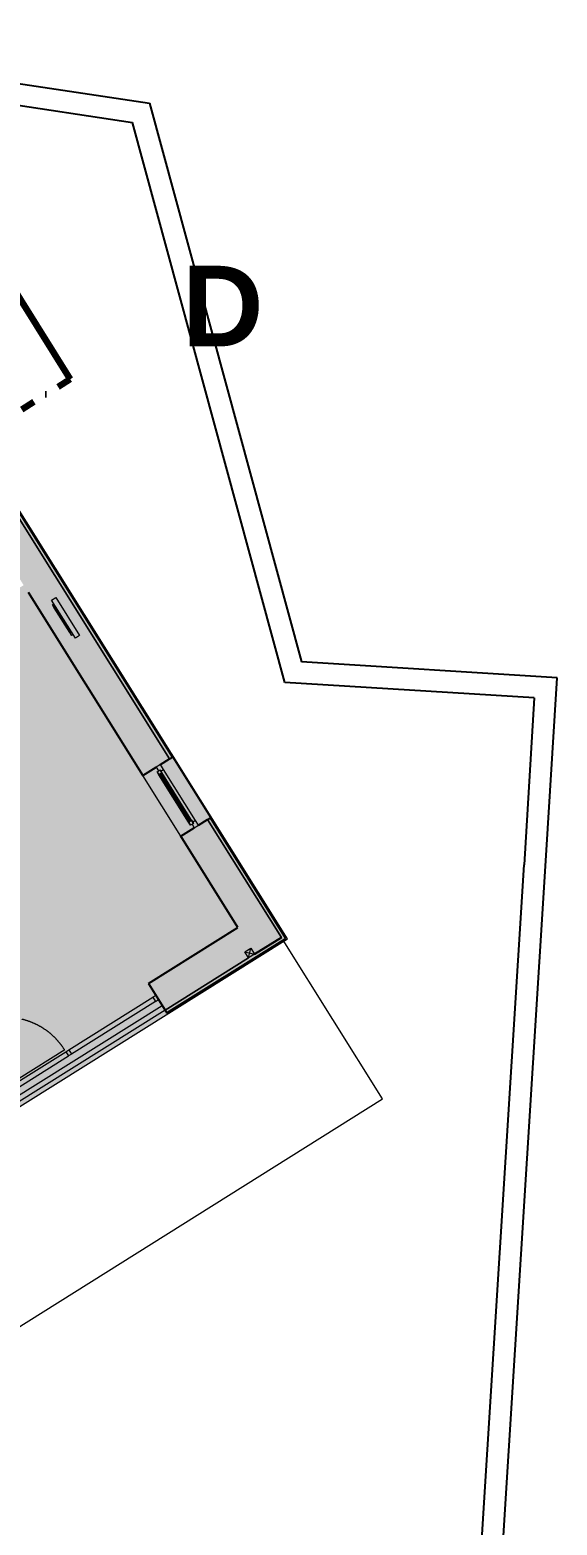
# Model space of a CAD drawing. Header units: millimetres. Extents: x 51291 to 245431, y -8645 to 72638.
# Drawn here: x 167689 to 175048, y 51774 to 72638 of the extents above; entities that cross this region are included whole.
import ezdxf

# ---------------------------------------------------------------- set-up
doc = ezdxf.new("R2010")
doc.units = ezdxf.units.MM
doc.linetypes.add('HA_Dash_2mm-S1mm', pattern=[1500, 750, -750])
doc.linetypes.add('HA_DashDot_6mm-S2mm', pattern=[600, 200, -200, 0, -200])
for name, color, linetype, lineweight in [('A-DETL-____-THIN', 9, 'Continuous', 9), ('A-DETL-GENF-OTLN', 9, 'Continuous', 9), ('A-DOOR-____-OTLN', 9, 'Continuous', 9), ('A-FLOR-____-OTLN', 9, 'Continuous', 9), ('A-GLAZ-____-MCUT', 9, 'Continuous', 5), ('A-GLAZ-____-OTLN', 9, 'Continuous', 5), ('A-GLAZ-CURT-MCUT', 9, 'Continuous', 5), ('A-GLAZ-CURT-OTLN', 9, 'Continuous', 5), ('A-GLAZ-CWMG-MCUT', 9, 'Continuous', 5), ('A-GLAZ-CWMG-OTLN', 9, 'Continuous', 5), ('A-WALL-____-MCUT', 9, 'Continuous', 25), ('A-WALL-____-OTLN', 9, 'Continuous', 9), ('G-____-____-SYMB', 9, 'Continuous', 5), ('M-HVAC-DUCT-OTLN', 9, 'Continuous', 9)]:
    doc.layers.add(name, color=color, linetype=linetype, lineweight=lineweight)
doc.styles.add('Arial_B', font='arialbd.ttf', dxfattribs={"height": 1125})

# ---------------------------------------------------------------- blocks, each defined once
blk = doc.blocks.new('HA_WD_SinglePanel - 1000x1500-1653870-schema rezu D_140_5400')
at = {"layer": 'A-GLAZ-____-MCUT'}
for p, q in [((-500, 70), (-500, 0)), ((-420, 70), (-500, 70)), ((-500, 0), (-440, 0)), ((-440, -25), (-440, 25)), ((-440, 25), (-390, 25)), ((-420, 25), (-420, 70)), ((-390, 25), (-390, -25)), ((390, 5), (-390, 5)), ((390, -25), (390, 25)), ((390, 25), (440, 25)), ((500, 70), (420, 70)), ((420, 70), (420, 25)), ((440, 25), (440, -25)), ((440, 0), (500, 0)), ((500, 0), (500, 70)), ((-390, -25), (-440, -25)), ((390, -5), (-390, -5)), ((440, -25), (390, -25))]:
    blk.add_line(p, q, dxfattribs=at)
at = {"layer": 'A-GLAZ-____-OTLN'}
for p, q in [((440, 25), (-440, 25)), ((-440, -25), (-440, 25)), ((420, 70), (-420, 70)), ((390, 25), (-390, 25)), ((440, 25), (440, -25)), ((-440, -25), (440, -25)), ((390, -25), (-390, -25))]:
    blk.add_line(p, q, dxfattribs=at)
blk = doc.blocks.new('HA_WD_SinglePanel - 625x1000-1653871-schema rezu D_140_5400')
at = {"layer": 'A-GLAZ-____-MCUT'}
for p, q in [((-253, -25), (-253, 0)), ((-203, 0), (-203, -25)), ((202, -25), (202, 0)), ((252, 0), (252, -25)), ((-203, -25), (-253, -25)), ((202, -5), (-203, -5)), ((252, -25), (202, -25))]:
    blk.add_line(p, q, dxfattribs=at)
at = {"layer": 'A-GLAZ-____-OTLN'}
for p, q in [((-313, 70), (312, 70)), ((-313, 0), (-313, 70)), ((312, 0), (-313, 0)), ((-253, -25), (-253, 0)), ((252, 0), (252, -25)), ((312, 70), (312, 0)), ((-253, -25), (252, -25)), ((202, -25), (-203, -25))]:
    blk.add_line(p, q, dxfattribs=at)
blk = doc.blocks.new('Systémový panel - Sklo-1481686-schema rezu D_140_5400')
at = {"layer": 'A-GLAZ-CURT-MCUT'}
for p, q in [((-691, 70), (691, 70)), ((-691, 0), (-691, 70)), ((691, 0), (-691, 0)), ((691, 0), (691, 70))]:
    blk.add_line(p, q, dxfattribs=at)
blk = doc.blocks.new('Obdélníková příčel - 50x70mm EXT-1479397-schema rezu D_140_5400')
at = {"layer": 'A-GLAZ-CWMG-MCUT'}
for p, q in [((0, 0), (-50, 0)), ((-50, 0), (-50, -70)), ((0, 0), (0, -70)), ((-50, -70), (0, -70))]:
    blk.add_line(p, q, dxfattribs=at)
blk = doc.blocks.new('ABMV_CW_Single_Swing_Generic - Ex_Glass_SKLOPNE-1529249-schema rezu D_140_5400')
at = {"layer": 'A-DOOR-____-OTLN', "linetype": 'HA_Dash_2mm-S1mm', "lineweight": 5}
for p in [(-484, -30), (484, -997)]:
    blk.add_line(p, (484, -30), dxfattribs=at)
blk.add_arc((484, -30), 967, 180, 270, dxfattribs=at)
blk = doc.blocks.new('Obdélníková příčel - 50x70mm EXT-1481680-schema rezu D_140_5400')
at = {"layer": 'A-GLAZ-CWMG-OTLN'}
for p, q in [((-15155, 57866), (-14335, 58379)), ((-15118, 57807), (-14298, 58320))]:
    blk.add_line(p, q, dxfattribs=at)
blk = doc.blocks.new('Obdélníková příčel - 50x70mm EXT-1479394-schema rezu D_140_5400')
at = {"layer": 'A-GLAZ-CWMG-MCUT'}
for p, q in [((25, 0), (-25, 0)), ((-25, 0), (-25, -70)), ((25, 0), (25, -70)), ((-25, -70), (25, -70))]:
    blk.add_line(p, q, dxfattribs=at)
blk = doc.blocks.new('185-01_OBJEKT D_Central_rvt-3-schema rezu D_140_5400')
at = {"layer": 'A-FLOR-____-OTLN'}
blk.add_line((-15109, 57699), (-12991, 59026), dxfattribs=at)
at = {"layer": 'A-WALL-____-MCUT', "lineweight": 9}
for p, q in [((-12886, 62467), (-16124, 67636)), ((-16124, 67636), (-12886, 62467)), ((-11326, 59975), (-12355, 61619)), ((-12355, 61619), (-11326, 59975)), ((-12949, 58959), (-11784, 59688)), ((-11784, 59688), (-12949, 58959))]:
    blk.add_line(p, q, dxfattribs=at)
at = {"layer": 'A-WALL-____-MCUT'}
for p, q in [((-16086, 67660), (-12848, 62491)), ((-14862, 64793), (-13259, 62233)), ((-13013, 62387), (-12886, 62467)), ((-12886, 62467), (-12848, 62491)), ((-13259, 62233), (-13073, 62350)), ((-12483, 61540), (-12355, 61619)), ((-12355, 61619), (-12317, 61643)), ((-11264, 59961), (-12317, 61643)), ((-12728, 61386), (-12542, 61503)), ((-11932, 60115), (-12728, 61386)), ((-13182, 59332), (-11932, 60115)), ((-12925, 58921), (-11302, 59937)), ((-11699, 59742), (-11326, 59975)), ((-11326, 59975), (-11699, 59742)), ((-11302, 59937), (-11264, 59961)), ((-13182, 59332), (-12949, 58959)), ((-12949, 58959), (-12925, 58921))]:
    blk.add_line(p, q, dxfattribs=at)
at = {"layer": 'A-WALL-____-OTLN'}
for p, q in [((-12848, 62491), (-12317, 61643)), ((-12728, 61386), (-13259, 62233))]:
    blk.add_line(p, q, dxfattribs=at)
at = {"layer": 'M-HVAC-DUCT-OTLN', "lineweight": 5}
for p, q in [((-11836, 59773), (-11752, 59826)), ((-11836, 59773), (-11699, 59741)), ((-11783, 59688), (-11836, 59773)), ((-11783, 59688), (-11752, 59826)), ((-11699, 59741), (-11783, 59688)), ((-11752, 59826), (-11699, 59741))]:
    blk.add_line(p, q, dxfattribs=at)
at = {"layer": 'A-DOOR-____-OTLN', "color": 250, "lineweight": 9, "rotation": 212.0611111111105}
blk.add_blockref('ABMV_CW_Single_Swing_Generic - Ex_Glass_SKLOPNE-1529249-schema rezu D_140_5400', (-14745, 58123), dxfattribs=at)
at = {"layer": 'A-GLAZ-____-OTLN', "color": 250, "lineweight": 9, "rotation": 302.0611111111111}
for name, p in [('HA_WD_SinglePanel - 625x1000-1653871-schema rezu D_140_5400', (-14367, 64416)), ('HA_WD_SinglePanel - 1000x1500-1653870-schema rezu D_140_5400', (-12807, 61926))]:
    blk.add_blockref(name, p, dxfattribs=at)
at = {"layer": 'A-GLAZ-CURT-OTLN', "color": 250, "lineweight": 9, "rotation": 212.0611111111105}
blk.add_blockref('Systémový panel - Sklo-1481686-schema rezu D_140_5400', (-13707, 58773), dxfattribs=at)
at = {"layer": 'A-GLAZ-CWMG-OTLN', "color": 250, "lineweight": 9, "rotation": 32.06111111111048}
blk.add_blockref('Obdélníková příčel - 50x70mm EXT-1479397-schema rezu D_140_5400', (-13079, 59166), dxfattribs=at)
at = {"layer": 'A-GLAZ-CWMG-OTLN', "color": 250, "lineweight": 9}
blk.add_blockref('Obdélníková příčel - 50x70mm EXT-1481680-schema rezu D_140_5400', (0, 0), dxfattribs=at)
at = {"layer": 'A-GLAZ-CWMG-OTLN', "color": 250, "lineweight": 9, "extrusion": (0, 0, -1), "rotation": 327.9388888888895}
blk.add_blockref('Obdélníková příčel - 50x70mm EXT-1479394-schema rezu D_140_5400', (14314, 58393), dxfattribs=at)
blk = doc.blocks.new('Section - Detail Number-933961-schema rezu D_140_5400')
at = {"layer": 'G-____-____-SYMB', "lineweight": 100}
for p, q in [((0, 5), (1.25, 2.835)), ((0, 0), (0, 5))]:
    blk.add_line(p, q, dxfattribs=at)

msp = doc.modelspace()

# ---------------------------------------------------------------- hatches: boundary and pattern name
at = {"layer": 'A-DETL-GENF-OTLN'}
h = msp.add_hatch(color=255, dxfattribs=at)
h.paths.add_polyline_path([(147466.6, 45042.7), (171282.5, 59956.3), (164669, 70504.4), (140861.3, 55590.9), (147455.3, 45060.8)])
h.paths.add_polyline_path([(144627.4, 50517.5), (144335.5, 50983.7), (144971.1, 51381.8), (145263, 50915.7), (144688.5, 50555.8)])
h.paths.add_polyline_path([(149153.1, 53794.7), (148834.6, 54303.2), (149215.9, 54542.1), (149534.4, 54033.6), (149163.9, 53801.4)])
h.paths.add_polyline_path([(149631.9, 54094.6), (149313.4, 54603.1), (149554.9, 54754.4), (149873.4, 54245.9), (149717.8, 54148.4)])
h.paths.add_polyline_path([(155289.2, 57655.8), (154978.7, 58151.6), (155487.3, 58470.1), (155797.8, 57974.4), (155399.1, 57724.6)])
h.paths.add_polyline_path([(151128.7, 57940.7), (150747.3, 58550.9), (152551.8, 59681.1), (152933.7, 59071.3), (151184.9, 57975.9)])
h.paths.add_polyline_path([(156009.7, 58107.1), (155699.2, 58602.9), (156207.8, 58921.4), (156518.3, 58425.7), (156070.8, 58145.3)])
h.paths.add_polyline_path([(154798.2, 60239.1), (154660.2, 60459.5), (157829.8, 62444.8), (157967.8, 62224.4), (155150, 60459.5)])
h.paths.add_polyline_path([(161950.1, 61810.1), (161631.6, 62318.6), (161873.1, 62469.9), (162191.6, 61961.4), (162011.1, 61848.4)])
h.paths.add_polyline_path([(162289, 62022.5), (161970.6, 62530.9), (162351.9, 62769.8), (162670.4, 62261.3), (162430.1, 62110.8)])
h.paths.add_polyline_path([(157722.7, 62109.4), (157778.4, 62126.5), (157818.1, 62169.1), (157831.1, 62225.8), (157814, 62281.5), (157771.4, 62321.2), (157714.6, 62334.2), (157659, 62317.1), (157619.3, 62274.5), (157606.2, 62217.8), (157623.3, 62162.1), (157666, 62122.4), (157693.5, 62112.2)])
h.paths.add_polyline_path([(157721.5, 62141.8), (157681.2, 62151.1), (157650.9, 62179.3), (157639.2, 62224.4), (157651.5, 62264.3), (157676.2, 62289.6), (157715.8, 62301.7), (157756.2, 62292.5), (157786.5, 62264.3), (157798.6, 62224.4), (157789.3, 62184.3), (157761.1, 62154), (157722.7, 62142)])
h.paths.add_polyline_path([(166966.5, 64492), (166648, 65000.5), (167283.7, 65398.6), (167602.2, 64890.2), (167222.6, 64652.4)])

# ---------------------------------------------------------------- linework, layer by layer
at = {"layer": 'A-DETL-____-THIN'}
for p, q in [((171282.5, 59956.3), (164674.9, 70508.1)), ((147466.6, 45042.7), (171282.5, 59956.3))]:
    msp.add_line(p, q, dxfattribs=at)
at = {"layer": 'A-FLOR-____-OTLN'}
for p, q in [((172612.2, 57720.4), (171223.7, 59937.2)), ((169576.9, 58958.7), (167458.2, 57631.6)), ((163709.4, 52144.1), (172612.2, 57720.4))]:
    msp.add_line(p, q, dxfattribs=at)
at = {"layer": 'A-WALL-____-MCUT'}
for p, q in [((162555.8, 72638.4), (169357.1, 71614.2)), ((162560.5, 72334.3), (169119.1, 71346.7)), ((169357.1, 71614.2), (171482.1, 63819.7)), ((171249.1, 63533.7), (169119.1, 71346.7)), ((175047.7, 63597.5), (171482.1, 63819.7)), ((174729.7, 63316.7), (171249.1, 63533.7)), ((174885.1, 60969.6), (175047.7, 63597.5)), ((174729.7, 63316.7), (174585.7, 60988.1)), ((173992.7, 51495.5), (174585.7, 60988.2)), ((174292.1, 51476.8), (174885.1, 60969.5))]:
    msp.add_line(p, q, dxfattribs=at)
at = {"layer": 'G-____-____-SYMB', "linetype": 'HA_DashDot_6mm-S2mm', "lineweight": 100}
msp.add_line((168253, 67765.6), (141982.1, 51310.6), dxfattribs=at)

# ---------------------------------------------------------------- block references
at = {"lineweight": 5}
msp.add_blockref('185-01_OBJEKT D_Central_rvt-3-schema rezu D_140_5400', (182525.4, 0), dxfattribs=at)
at = {"layer": 'G-____-____-SYMB', "lineweight": 100, "extrusion": (0, 0, -1), "xscale": 749.9999999999995, "yscale": 749.9999999999995, "zscale": 749.9999999999995, "rotation": 327.9387505225448}
msp.add_blockref('Section - Detail Number-933961-schema rezu D_140_5400', (-168253, 67765.6), dxfattribs=at)

# ---------------------------------------------------------------- texts
at = {"layer": 'G-____-____-SYMB', "insert": (169814.8, 69347.6), "char_height": 1125, "width": 1382.911, "attachment_point": 1, "style": 'Arial_B'}
msp.add_mtext('\\fArial|b1|i0|c0|p34|;D', dxfattribs=at)

doc.saveas('drawing.dxf')
